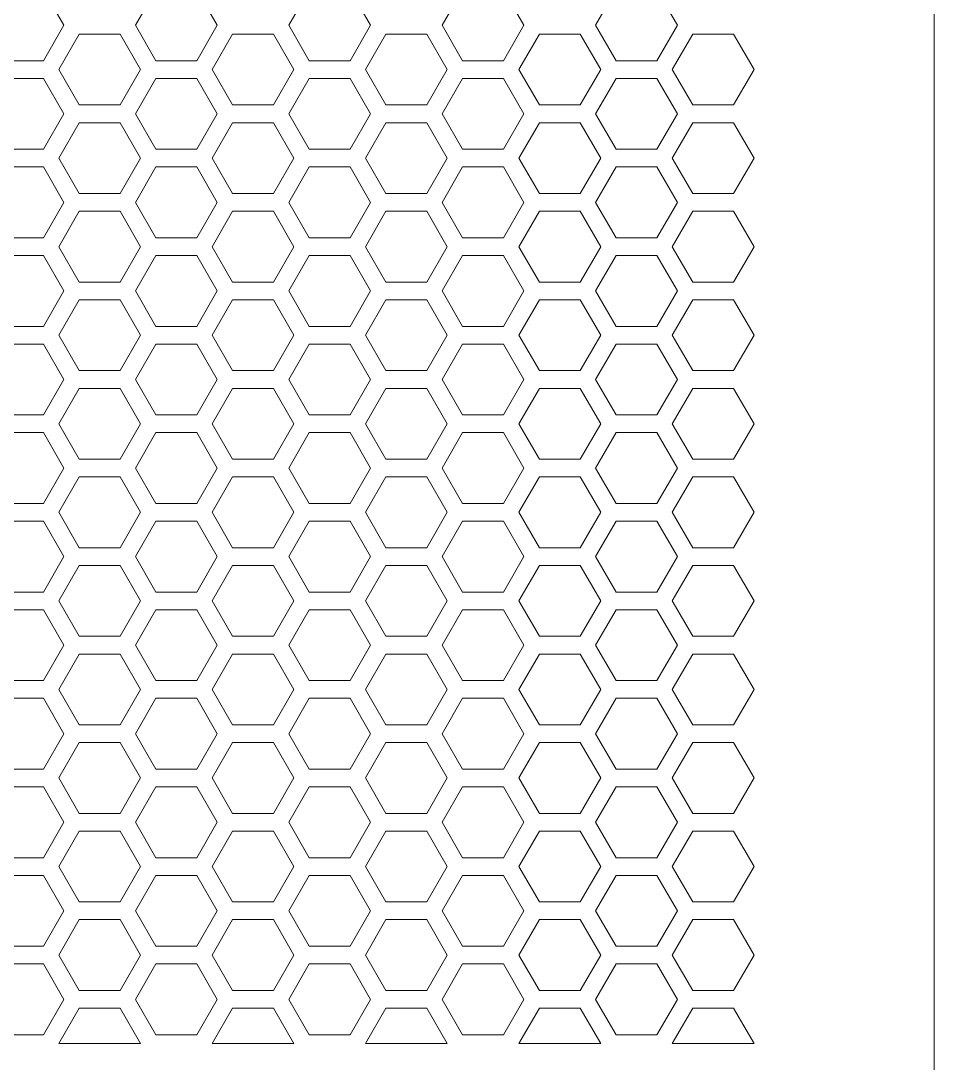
# Model space of a CAD drawing. Header units: millimetres. Extents: x 0 to 60, y -18 to 180.
# Drawn here: x 44.53 to 60, y 15.03 to 32.68 of the extents above; entities that cross this region are included whole.
import ezdxf

# ---------------------------------------------------------------- set-up
doc = ezdxf.new("R2010")
doc.units = ezdxf.units.MM
doc.layers.add('Visible (ANSI)', color=7, linetype='Continuous', lineweight=50)

msp = doc.modelspace()

# ---------------------------------------------------------------- linework, layer by layer
at = {"color": 0, "linetype": 'ByBlock', "lineweight": 5}
for p, q in [((60, 0), (60, 179.016)), ((60, 179), (60, 0)), ((60, 178.692), (60, 9.835)), ((60, 178.692), (60, 9.835)), ((60, 178.692), (60, 9.354)), ((60, 0), (60, 166.735))]:
    msp.add_line(p, q, dxfattribs=at)
at = {"lineweight": 5}
for p, q in [((60, 0), (60, 179)), ((60, 0), (60, 177.712)), ((60, 162), (60, 0)), ((45.171, 15.358), (46.557, 15.358)), ((47.769, 15.358), (49.155, 15.358)), ((50.367, 15.358), (51.753, 15.358)), ((52.965, 15.358), (54.351, 15.358)), ((55.563, 15.358), (56.949, 15.358))]:
    msp.add_line(p, q, dxfattribs=at)
at = {"color": 0, "lineweight": 5}
for p, q in [((45.258, 32.608), (44.912, 33.208)), ((46.817, 33.208), (46.47, 32.608)), ((47.856, 32.608), (47.51, 33.208)), ((49.415, 33.208), (49.068, 32.608)), ((50.454, 32.608), (50.108, 33.208)), ((52.013, 33.208), (51.666, 32.608)), ((53.052, 32.608), (52.706, 33.208)), ((54.611, 33.208), (54.264, 32.608)), ((55.65, 32.608), (55.304, 33.208)), ((44.912, 32.008), (45.258, 32.608)), ((46.47, 32.608), (46.817, 32.008)), ((47.51, 32.008), (47.856, 32.608)), ((49.068, 32.608), (49.415, 32.008)), ((50.108, 32.008), (50.454, 32.608)), ((51.666, 32.608), (52.013, 32.008)), ((52.706, 32.008), (53.052, 32.608)), ((54.264, 32.608), (54.611, 32.008)), ((55.304, 32.008), (55.65, 32.608)), ((45.518, 32.458), (45.171, 31.858)), ((46.211, 32.458), (45.518, 32.458)), ((46.557, 31.858), (46.211, 32.458)), ((48.116, 32.458), (47.769, 31.858)), ((48.809, 32.458), (48.116, 32.458)), ((49.155, 31.858), (48.809, 32.458)), ((50.714, 32.458), (50.367, 31.858)), ((51.407, 32.458), (50.714, 32.458)), ((51.753, 31.858), (51.407, 32.458)), ((53.312, 32.458), (52.965, 31.858)), ((54.005, 32.458), (53.312, 32.458)), ((54.351, 31.858), (54.005, 32.458)), ((55.91, 32.458), (55.563, 31.858)), ((56.603, 32.458), (55.91, 32.458)), ((56.949, 31.858), (56.603, 32.458)), ((44.219, 32.008), (44.912, 32.008)), ((46.817, 32.008), (47.51, 32.008)), ((49.415, 32.008), (50.108, 32.008)), ((52.013, 32.008), (52.706, 32.008)), ((54.611, 32.008), (55.304, 32.008)), ((45.171, 31.858), (45.518, 31.258)), ((46.211, 31.258), (46.557, 31.858)), ((47.769, 31.858), (48.116, 31.258)), ((48.809, 31.258), (49.155, 31.858)), ((50.367, 31.858), (50.714, 31.258)), ((51.407, 31.258), (51.753, 31.858)), ((52.965, 31.858), (53.312, 31.258)), ((54.005, 31.258), (54.351, 31.858)), ((55.563, 31.858), (55.91, 31.258)), ((56.603, 31.258), (56.949, 31.858)), ((44.912, 31.708), (44.219, 31.708)), ((45.258, 31.108), (44.912, 31.708)), ((46.817, 31.708), (46.47, 31.108)), ((47.51, 31.708), (46.817, 31.708)), ((47.856, 31.108), (47.51, 31.708)), ((49.415, 31.708), (49.068, 31.108)), ((50.108, 31.708), (49.415, 31.708)), ((50.454, 31.108), (50.108, 31.708)), ((52.013, 31.708), (51.666, 31.108)), ((52.706, 31.708), (52.013, 31.708)), ((53.052, 31.108), (52.706, 31.708)), ((54.611, 31.708), (54.264, 31.108)), ((55.304, 31.708), (54.611, 31.708)), ((55.65, 31.108), (55.304, 31.708)), ((45.518, 31.258), (46.211, 31.258)), ((48.116, 31.258), (48.809, 31.258)), ((50.714, 31.258), (51.407, 31.258)), ((53.312, 31.258), (54.005, 31.258)), ((55.91, 31.258), (56.603, 31.258)), ((44.912, 30.508), (45.258, 31.108)), ((46.47, 31.108), (46.817, 30.508)), ((47.51, 30.508), (47.856, 31.108)), ((49.068, 31.108), (49.415, 30.508)), ((50.108, 30.508), (50.454, 31.108)), ((51.666, 31.108), (52.013, 30.508)), ((52.706, 30.508), (53.052, 31.108)), ((54.264, 31.108), (54.611, 30.508)), ((55.304, 30.508), (55.65, 31.108)), ((45.518, 30.958), (45.171, 30.358)), ((46.211, 30.958), (45.518, 30.958)), ((46.557, 30.358), (46.211, 30.958)), ((48.116, 30.958), (47.769, 30.358)), ((48.809, 30.958), (48.116, 30.958)), ((49.155, 30.358), (48.809, 30.958)), ((50.714, 30.958), (50.367, 30.358)), ((51.407, 30.958), (50.714, 30.958)), ((51.753, 30.358), (51.407, 30.958)), ((53.312, 30.958), (52.965, 30.358)), ((54.005, 30.958), (53.312, 30.958)), ((54.351, 30.358), (54.005, 30.958)), ((55.91, 30.958), (55.563, 30.358)), ((56.603, 30.958), (55.91, 30.958)), ((56.949, 30.358), (56.603, 30.958)), ((44.219, 30.508), (44.912, 30.508)), ((46.817, 30.508), (47.51, 30.508)), ((49.415, 30.508), (50.108, 30.508)), ((52.013, 30.508), (52.706, 30.508)), ((54.611, 30.508), (55.304, 30.508)), ((44.912, 30.208), (44.219, 30.208)), ((45.258, 29.608), (44.912, 30.208)), ((45.171, 30.358), (45.518, 29.758)), ((46.211, 29.758), (46.557, 30.358)), ((46.817, 30.208), (46.47, 29.608)), ((47.51, 30.208), (46.817, 30.208)), ((47.856, 29.608), (47.51, 30.208)), ((47.769, 30.358), (48.116, 29.758)), ((48.809, 29.758), (49.155, 30.358)), ((49.415, 30.208), (49.068, 29.608)), ((50.108, 30.208), (49.415, 30.208)), ((50.454, 29.608), (50.108, 30.208)), ((50.367, 30.358), (50.714, 29.758)), ((51.407, 29.758), (51.753, 30.358)), ((52.013, 30.208), (51.666, 29.608)), ((52.706, 30.208), (52.013, 30.208)), ((53.052, 29.608), (52.706, 30.208)), ((52.965, 30.358), (53.312, 29.758)), ((54.005, 29.758), (54.351, 30.358)), ((54.611, 30.208), (54.264, 29.608)), ((55.304, 30.208), (54.611, 30.208)), ((55.65, 29.608), (55.304, 30.208)), ((55.563, 30.358), (55.91, 29.758)), ((56.603, 29.758), (56.949, 30.358)), ((45.518, 29.758), (46.211, 29.758)), ((48.116, 29.758), (48.809, 29.758)), ((50.714, 29.758), (51.407, 29.758)), ((53.312, 29.758), (54.005, 29.758)), ((55.91, 29.758), (56.603, 29.758)), ((44.912, 29.008), (45.258, 29.608)), ((46.47, 29.608), (46.817, 29.008)), ((47.51, 29.008), (47.856, 29.608)), ((49.068, 29.608), (49.415, 29.008)), ((50.108, 29.008), (50.454, 29.608)), ((51.666, 29.608), (52.013, 29.008)), ((52.706, 29.008), (53.052, 29.608)), ((54.264, 29.608), (54.611, 29.008)), ((55.304, 29.008), (55.65, 29.608)), ((45.518, 29.458), (45.171, 28.858)), ((46.211, 29.458), (45.518, 29.458)), ((46.557, 28.858), (46.211, 29.458)), ((48.116, 29.458), (47.769, 28.858)), ((48.809, 29.458), (48.116, 29.458)), ((49.155, 28.858), (48.809, 29.458)), ((50.714, 29.458), (50.367, 28.858)), ((51.407, 29.458), (50.714, 29.458)), ((51.753, 28.858), (51.407, 29.458)), ((53.312, 29.458), (52.965, 28.858)), ((54.005, 29.458), (53.312, 29.458)), ((54.351, 28.858), (54.005, 29.458)), ((55.91, 29.458), (55.563, 28.858)), ((56.603, 29.458), (55.91, 29.458)), ((56.949, 28.858), (56.603, 29.458)), ((44.219, 29.008), (44.912, 29.008)), ((46.817, 29.008), (47.51, 29.008)), ((49.415, 29.008), (50.108, 29.008)), ((52.013, 29.008), (52.706, 29.008)), ((54.611, 29.008), (55.304, 29.008)), ((45.171, 28.858), (45.518, 28.258)), ((46.211, 28.258), (46.557, 28.858)), ((47.769, 28.858), (48.116, 28.258)), ((48.809, 28.258), (49.155, 28.858)), ((50.367, 28.858), (50.714, 28.258)), ((51.407, 28.258), (51.753, 28.858)), ((52.965, 28.858), (53.312, 28.258)), ((54.005, 28.258), (54.351, 28.858)), ((55.563, 28.858), (55.91, 28.258)), ((56.603, 28.258), (56.949, 28.858)), ((44.912, 28.708), (44.219, 28.708)), ((45.258, 28.108), (44.912, 28.708)), ((46.817, 28.708), (46.47, 28.108)), ((47.51, 28.708), (46.817, 28.708)), ((47.856, 28.108), (47.51, 28.708)), ((49.415, 28.708), (49.068, 28.108)), ((50.108, 28.708), (49.415, 28.708)), ((50.454, 28.108), (50.108, 28.708)), ((52.013, 28.708), (51.666, 28.108)), ((52.706, 28.708), (52.013, 28.708)), ((53.052, 28.108), (52.706, 28.708)), ((54.611, 28.708), (54.264, 28.108)), ((55.304, 28.708), (54.611, 28.708)), ((55.65, 28.108), (55.304, 28.708)), ((45.518, 28.258), (46.211, 28.258)), ((48.116, 28.258), (48.809, 28.258)), ((50.714, 28.258), (51.407, 28.258)), ((53.312, 28.258), (54.005, 28.258)), ((55.91, 28.258), (56.603, 28.258)), ((44.912, 27.508), (45.258, 28.108)), ((46.47, 28.108), (46.817, 27.508)), ((47.51, 27.508), (47.856, 28.108)), ((49.068, 28.108), (49.415, 27.508)), ((50.108, 27.508), (50.454, 28.108)), ((51.666, 28.108), (52.013, 27.508)), ((52.706, 27.508), (53.052, 28.108)), ((54.264, 28.108), (54.611, 27.508)), ((55.304, 27.508), (55.65, 28.108)), ((45.518, 27.958), (45.171, 27.358)), ((46.211, 27.958), (45.518, 27.958)), ((46.557, 27.358), (46.211, 27.958)), ((48.116, 27.958), (47.769, 27.358)), ((48.809, 27.958), (48.116, 27.958)), ((49.155, 27.358), (48.809, 27.958)), ((50.714, 27.958), (50.367, 27.358)), ((51.407, 27.958), (50.714, 27.958)), ((51.753, 27.358), (51.407, 27.958)), ((53.312, 27.958), (52.965, 27.358)), ((54.005, 27.958), (53.312, 27.958)), ((54.351, 27.358), (54.005, 27.958)), ((55.91, 27.958), (55.563, 27.358)), ((56.603, 27.958), (55.91, 27.958)), ((56.949, 27.358), (56.603, 27.958)), ((44.219, 27.508), (44.912, 27.508)), ((46.817, 27.508), (47.51, 27.508)), ((49.415, 27.508), (50.108, 27.508)), ((52.013, 27.508), (52.706, 27.508)), ((54.611, 27.508), (55.304, 27.508)), ((44.912, 27.208), (44.219, 27.208)), ((45.258, 26.608), (44.912, 27.208)), ((45.171, 27.358), (45.518, 26.758)), ((46.211, 26.758), (46.557, 27.358)), ((46.817, 27.208), (46.47, 26.608)), ((47.51, 27.208), (46.817, 27.208)), ((47.856, 26.608), (47.51, 27.208)), ((47.769, 27.358), (48.116, 26.758)), ((48.809, 26.758), (49.155, 27.358)), ((49.415, 27.208), (49.068, 26.608)), ((50.108, 27.208), (49.415, 27.208)), ((50.454, 26.608), (50.108, 27.208)), ((50.367, 27.358), (50.714, 26.758)), ((51.407, 26.758), (51.753, 27.358)), ((52.013, 27.208), (51.666, 26.608)), ((52.706, 27.208), (52.013, 27.208)), ((53.052, 26.608), (52.706, 27.208)), ((52.965, 27.358), (53.312, 26.758)), ((54.005, 26.758), (54.351, 27.358)), ((54.611, 27.208), (54.264, 26.608)), ((55.304, 27.208), (54.611, 27.208)), ((55.65, 26.608), (55.304, 27.208)), ((55.563, 27.358), (55.91, 26.758)), ((56.603, 26.758), (56.949, 27.358)), ((45.518, 26.758), (46.211, 26.758)), ((48.116, 26.758), (48.809, 26.758)), ((50.714, 26.758), (51.407, 26.758)), ((53.312, 26.758), (54.005, 26.758)), ((55.91, 26.758), (56.603, 26.758)), ((44.912, 26.008), (45.258, 26.608)), ((46.47, 26.608), (46.817, 26.008)), ((47.51, 26.008), (47.856, 26.608)), ((49.068, 26.608), (49.415, 26.008)), ((50.108, 26.008), (50.454, 26.608)), ((51.666, 26.608), (52.013, 26.008)), ((52.706, 26.008), (53.052, 26.608)), ((54.264, 26.608), (54.611, 26.008)), ((55.304, 26.008), (55.65, 26.608)), ((45.518, 26.458), (45.171, 25.858)), ((46.211, 26.458), (45.518, 26.458)), ((46.557, 25.858), (46.211, 26.458)), ((48.116, 26.458), (47.769, 25.858)), ((48.809, 26.458), (48.116, 26.458)), ((49.155, 25.858), (48.809, 26.458)), ((50.714, 26.458), (50.367, 25.858)), ((51.407, 26.458), (50.714, 26.458)), ((51.753, 25.858), (51.407, 26.458)), ((53.312, 26.458), (52.965, 25.858)), ((54.005, 26.458), (53.312, 26.458)), ((54.351, 25.858), (54.005, 26.458)), ((55.91, 26.458), (55.563, 25.858)), ((56.603, 26.458), (55.91, 26.458)), ((56.949, 25.858), (56.603, 26.458)), ((44.219, 26.008), (44.912, 26.008)), ((46.817, 26.008), (47.51, 26.008)), ((49.415, 26.008), (50.108, 26.008)), ((52.013, 26.008), (52.706, 26.008)), ((54.611, 26.008), (55.304, 26.008)), ((45.171, 25.858), (45.518, 25.258)), ((46.211, 25.258), (46.557, 25.858)), ((47.769, 25.858), (48.116, 25.258)), ((48.809, 25.258), (49.155, 25.858)), ((50.367, 25.858), (50.714, 25.258)), ((51.407, 25.258), (51.753, 25.858)), ((52.965, 25.858), (53.312, 25.258)), ((54.005, 25.258), (54.351, 25.858)), ((55.563, 25.858), (55.91, 25.258)), ((56.603, 25.258), (56.949, 25.858)), ((44.912, 25.708), (44.219, 25.708)), ((45.258, 25.108), (44.912, 25.708)), ((46.817, 25.708), (46.47, 25.108)), ((47.51, 25.708), (46.817, 25.708)), ((47.856, 25.108), (47.51, 25.708)), ((49.415, 25.708), (49.068, 25.108)), ((50.108, 25.708), (49.415, 25.708)), ((50.454, 25.108), (50.108, 25.708)), ((52.013, 25.708), (51.666, 25.108)), ((52.706, 25.708), (52.013, 25.708)), ((53.052, 25.108), (52.706, 25.708)), ((54.611, 25.708), (54.264, 25.108)), ((55.304, 25.708), (54.611, 25.708)), ((55.65, 25.108), (55.304, 25.708)), ((45.518, 25.258), (46.211, 25.258)), ((48.116, 25.258), (48.809, 25.258)), ((50.714, 25.258), (51.407, 25.258)), ((53.312, 25.258), (54.005, 25.258)), ((55.91, 25.258), (56.603, 25.258)), ((44.912, 24.508), (45.258, 25.108)), ((46.47, 25.108), (46.817, 24.508)), ((47.51, 24.508), (47.856, 25.108)), ((49.068, 25.108), (49.415, 24.508)), ((50.108, 24.508), (50.454, 25.108)), ((51.666, 25.108), (52.013, 24.508)), ((52.706, 24.508), (53.052, 25.108)), ((54.264, 25.108), (54.611, 24.508)), ((55.304, 24.508), (55.65, 25.108)), ((45.518, 24.958), (45.171, 24.358)), ((46.211, 24.958), (45.518, 24.958)), ((46.557, 24.358), (46.211, 24.958)), ((48.116, 24.958), (47.769, 24.358)), ((48.809, 24.958), (48.116, 24.958)), ((49.155, 24.358), (48.809, 24.958)), ((50.714, 24.958), (50.367, 24.358)), ((51.407, 24.958), (50.714, 24.958)), ((51.753, 24.358), (51.407, 24.958)), ((53.312, 24.958), (52.965, 24.358)), ((54.005, 24.958), (53.312, 24.958)), ((54.351, 24.358), (54.005, 24.958)), ((55.91, 24.958), (55.563, 24.358)), ((56.603, 24.958), (55.91, 24.958)), ((56.949, 24.358), (56.603, 24.958)), ((44.219, 24.508), (44.912, 24.508)), ((46.817, 24.508), (47.51, 24.508)), ((49.415, 24.508), (50.108, 24.508)), ((52.013, 24.508), (52.706, 24.508)), ((54.611, 24.508), (55.304, 24.508)), ((44.912, 24.208), (44.219, 24.208)), ((45.258, 23.608), (44.912, 24.208)), ((45.171, 24.358), (45.518, 23.758)), ((46.211, 23.758), (46.557, 24.358)), ((46.817, 24.208), (46.47, 23.608)), ((47.51, 24.208), (46.817, 24.208)), ((47.856, 23.608), (47.51, 24.208)), ((47.769, 24.358), (48.116, 23.758)), ((48.809, 23.758), (49.155, 24.358)), ((49.415, 24.208), (49.068, 23.608)), ((50.108, 24.208), (49.415, 24.208)), ((50.454, 23.608), (50.108, 24.208)), ((50.367, 24.358), (50.714, 23.758)), ((51.407, 23.758), (51.753, 24.358)), ((52.013, 24.208), (51.666, 23.608)), ((52.706, 24.208), (52.013, 24.208)), ((53.052, 23.608), (52.706, 24.208)), ((52.965, 24.358), (53.312, 23.758)), ((54.005, 23.758), (54.351, 24.358)), ((54.611, 24.208), (54.264, 23.608)), ((55.304, 24.208), (54.611, 24.208)), ((55.65, 23.608), (55.304, 24.208)), ((55.563, 24.358), (55.91, 23.758)), ((56.603, 23.758), (56.949, 24.358)), ((45.518, 23.758), (46.211, 23.758)), ((48.116, 23.758), (48.809, 23.758)), ((50.714, 23.758), (51.407, 23.758)), ((53.312, 23.758), (54.005, 23.758)), ((55.91, 23.758), (56.603, 23.758)), ((44.912, 23.008), (45.258, 23.608)), ((46.47, 23.608), (46.817, 23.008)), ((47.51, 23.008), (47.856, 23.608)), ((49.068, 23.608), (49.415, 23.008)), ((50.108, 23.008), (50.454, 23.608)), ((51.666, 23.608), (52.013, 23.008)), ((52.706, 23.008), (53.052, 23.608)), ((54.264, 23.608), (54.611, 23.008)), ((55.304, 23.008), (55.65, 23.608)), ((45.518, 23.458), (45.171, 22.858)), ((46.211, 23.458), (45.518, 23.458)), ((46.557, 22.858), (46.211, 23.458)), ((48.116, 23.458), (47.769, 22.858)), ((48.809, 23.458), (48.116, 23.458)), ((49.155, 22.858), (48.809, 23.458)), ((50.714, 23.458), (50.367, 22.858)), ((51.407, 23.458), (50.714, 23.458)), ((51.753, 22.858), (51.407, 23.458)), ((53.312, 23.458), (52.965, 22.858)), ((54.005, 23.458), (53.312, 23.458)), ((54.351, 22.858), (54.005, 23.458)), ((55.91, 23.458), (55.563, 22.858)), ((56.603, 23.458), (55.91, 23.458)), ((56.949, 22.858), (56.603, 23.458)), ((44.219, 23.008), (44.912, 23.008)), ((46.817, 23.008), (47.51, 23.008)), ((49.415, 23.008), (50.108, 23.008)), ((52.013, 23.008), (52.706, 23.008)), ((54.611, 23.008), (55.304, 23.008)), ((45.171, 22.858), (45.518, 22.258)), ((46.211, 22.258), (46.557, 22.858)), ((47.769, 22.858), (48.116, 22.258)), ((48.809, 22.258), (49.155, 22.858)), ((50.367, 22.858), (50.714, 22.258)), ((51.407, 22.258), (51.753, 22.858)), ((52.965, 22.858), (53.312, 22.258)), ((54.005, 22.258), (54.351, 22.858)), ((55.563, 22.858), (55.91, 22.258)), ((56.603, 22.258), (56.949, 22.858)), ((44.912, 22.708), (44.219, 22.708)), ((45.258, 22.108), (44.912, 22.708)), ((46.817, 22.708), (46.47, 22.108)), ((47.51, 22.708), (46.817, 22.708)), ((47.856, 22.108), (47.51, 22.708)), ((49.415, 22.708), (49.068, 22.108)), ((50.108, 22.708), (49.415, 22.708)), ((50.454, 22.108), (50.108, 22.708)), ((52.013, 22.708), (51.666, 22.108)), ((52.706, 22.708), (52.013, 22.708)), ((53.052, 22.108), (52.706, 22.708)), ((54.611, 22.708), (54.264, 22.108)), ((55.304, 22.708), (54.611, 22.708)), ((55.65, 22.108), (55.304, 22.708)), ((45.518, 22.258), (46.211, 22.258)), ((48.116, 22.258), (48.809, 22.258)), ((50.714, 22.258), (51.407, 22.258)), ((53.312, 22.258), (54.005, 22.258)), ((55.91, 22.258), (56.603, 22.258)), ((44.912, 21.508), (45.258, 22.108)), ((46.47, 22.108), (46.817, 21.508)), ((47.51, 21.508), (47.856, 22.108)), ((49.068, 22.108), (49.415, 21.508)), ((50.108, 21.508), (50.454, 22.108)), ((51.666, 22.108), (52.013, 21.508)), ((52.706, 21.508), (53.052, 22.108)), ((54.264, 22.108), (54.611, 21.508)), ((55.304, 21.508), (55.65, 22.108)), ((45.518, 21.958), (45.171, 21.358)), ((46.211, 21.958), (45.518, 21.958)), ((46.557, 21.358), (46.211, 21.958)), ((48.116, 21.958), (47.769, 21.358)), ((48.809, 21.958), (48.116, 21.958)), ((49.155, 21.358), (48.809, 21.958)), ((50.714, 21.958), (50.367, 21.358)), ((51.407, 21.958), (50.714, 21.958)), ((51.753, 21.358), (51.407, 21.958)), ((53.312, 21.958), (52.965, 21.358)), ((54.005, 21.958), (53.312, 21.958)), ((54.351, 21.358), (54.005, 21.958)), ((55.91, 21.958), (55.563, 21.358)), ((56.603, 21.958), (55.91, 21.958)), ((56.949, 21.358), (56.603, 21.958)), ((44.219, 21.508), (44.912, 21.508)), ((46.817, 21.508), (47.51, 21.508)), ((49.415, 21.508), (50.108, 21.508)), ((52.013, 21.508), (52.706, 21.508)), ((54.611, 21.508), (55.304, 21.508)), ((44.912, 21.208), (44.219, 21.208)), ((45.258, 20.608), (44.912, 21.208)), ((45.171, 21.358), (45.518, 20.758)), ((46.211, 20.758), (46.557, 21.358)), ((46.817, 21.208), (46.47, 20.608)), ((47.51, 21.208), (46.817, 21.208)), ((47.856, 20.608), (47.51, 21.208)), ((47.769, 21.358), (48.116, 20.758)), ((48.809, 20.758), (49.155, 21.358)), ((49.415, 21.208), (49.068, 20.608)), ((50.108, 21.208), (49.415, 21.208)), ((50.454, 20.608), (50.108, 21.208)), ((50.367, 21.358), (50.714, 20.758)), ((51.407, 20.758), (51.753, 21.358)), ((52.013, 21.208), (51.666, 20.608)), ((52.706, 21.208), (52.013, 21.208)), ((53.052, 20.608), (52.706, 21.208)), ((52.965, 21.358), (53.312, 20.758)), ((54.005, 20.758), (54.351, 21.358)), ((54.611, 21.208), (54.264, 20.608)), ((55.304, 21.208), (54.611, 21.208)), ((55.65, 20.608), (55.304, 21.208)), ((55.563, 21.358), (55.91, 20.758)), ((56.603, 20.758), (56.949, 21.358)), ((45.518, 20.758), (46.211, 20.758)), ((48.116, 20.758), (48.809, 20.758)), ((50.714, 20.758), (51.407, 20.758)), ((53.312, 20.758), (54.005, 20.758)), ((55.91, 20.758), (56.603, 20.758)), ((44.912, 20.008), (45.258, 20.608)), ((46.47, 20.608), (46.817, 20.008)), ((47.51, 20.008), (47.856, 20.608)), ((49.068, 20.608), (49.415, 20.008)), ((50.108, 20.008), (50.454, 20.608)), ((51.666, 20.608), (52.013, 20.008)), ((52.706, 20.008), (53.052, 20.608)), ((54.264, 20.608), (54.611, 20.008)), ((55.304, 20.008), (55.65, 20.608)), ((45.518, 20.458), (45.171, 19.858)), ((46.211, 20.458), (45.518, 20.458)), ((46.557, 19.858), (46.211, 20.458)), ((48.116, 20.458), (47.769, 19.858)), ((48.809, 20.458), (48.116, 20.458)), ((49.155, 19.858), (48.809, 20.458)), ((50.714, 20.458), (50.367, 19.858)), ((51.407, 20.458), (50.714, 20.458)), ((51.753, 19.858), (51.407, 20.458)), ((53.312, 20.458), (52.965, 19.858)), ((54.005, 20.458), (53.312, 20.458)), ((54.351, 19.858), (54.005, 20.458)), ((55.91, 20.458), (55.563, 19.858)), ((56.603, 20.458), (55.91, 20.458)), ((56.949, 19.858), (56.603, 20.458)), ((44.219, 20.008), (44.912, 20.008)), ((46.817, 20.008), (47.51, 20.008)), ((49.415, 20.008), (50.108, 20.008)), ((52.013, 20.008), (52.706, 20.008)), ((54.611, 20.008), (55.304, 20.008)), ((45.171, 19.858), (45.518, 19.258)), ((46.211, 19.258), (46.557, 19.858)), ((47.769, 19.858), (48.116, 19.258)), ((48.809, 19.258), (49.155, 19.858)), ((50.367, 19.858), (50.714, 19.258)), ((51.407, 19.258), (51.753, 19.858)), ((52.965, 19.858), (53.312, 19.258)), ((54.005, 19.258), (54.351, 19.858)), ((55.563, 19.858), (55.91, 19.258)), ((56.603, 19.258), (56.949, 19.858)), ((44.912, 19.708), (44.219, 19.708)), ((45.258, 19.108), (44.912, 19.708)), ((46.817, 19.708), (46.47, 19.108)), ((47.51, 19.708), (46.817, 19.708)), ((47.856, 19.108), (47.51, 19.708)), ((49.415, 19.708), (49.068, 19.108)), ((50.108, 19.708), (49.415, 19.708)), ((50.454, 19.108), (50.108, 19.708)), ((52.013, 19.708), (51.666, 19.108)), ((52.706, 19.708), (52.013, 19.708)), ((53.052, 19.108), (52.706, 19.708)), ((54.611, 19.708), (54.264, 19.108)), ((55.304, 19.708), (54.611, 19.708)), ((55.65, 19.108), (55.304, 19.708)), ((45.518, 19.258), (46.211, 19.258)), ((48.116, 19.258), (48.809, 19.258)), ((50.714, 19.258), (51.407, 19.258)), ((53.312, 19.258), (54.005, 19.258)), ((55.91, 19.258), (56.603, 19.258)), ((44.912, 18.508), (45.258, 19.108)), ((46.47, 19.108), (46.817, 18.508)), ((47.51, 18.508), (47.856, 19.108)), ((49.068, 19.108), (49.415, 18.508)), ((50.108, 18.508), (50.454, 19.108)), ((51.666, 19.108), (52.013, 18.508)), ((52.706, 18.508), (53.052, 19.108)), ((54.264, 19.108), (54.611, 18.508)), ((55.304, 18.508), (55.65, 19.108)), ((45.518, 18.958), (45.171, 18.358)), ((46.211, 18.958), (45.518, 18.958)), ((46.557, 18.358), (46.211, 18.958)), ((48.116, 18.958), (47.769, 18.358)), ((48.809, 18.958), (48.116, 18.958)), ((49.155, 18.358), (48.809, 18.958)), ((50.714, 18.958), (50.367, 18.358)), ((51.407, 18.958), (50.714, 18.958)), ((51.753, 18.358), (51.407, 18.958)), ((53.312, 18.958), (52.965, 18.358)), ((54.005, 18.958), (53.312, 18.958)), ((54.351, 18.358), (54.005, 18.958)), ((55.91, 18.958), (55.563, 18.358)), ((56.603, 18.958), (55.91, 18.958)), ((56.949, 18.358), (56.603, 18.958)), ((44.219, 18.508), (44.912, 18.508)), ((46.817, 18.508), (47.51, 18.508)), ((49.415, 18.508), (50.108, 18.508)), ((52.013, 18.508), (52.706, 18.508)), ((54.611, 18.508), (55.304, 18.508)), ((44.912, 18.208), (44.219, 18.208)), ((45.258, 17.608), (44.912, 18.208)), ((45.171, 18.358), (45.518, 17.758)), ((46.211, 17.758), (46.557, 18.358)), ((46.817, 18.208), (46.47, 17.608)), ((47.51, 18.208), (46.817, 18.208)), ((47.856, 17.608), (47.51, 18.208)), ((47.769, 18.358), (48.116, 17.758)), ((48.809, 17.758), (49.155, 18.358)), ((49.415, 18.208), (49.068, 17.608)), ((50.108, 18.208), (49.415, 18.208)), ((50.454, 17.608), (50.108, 18.208)), ((50.367, 18.358), (50.714, 17.758)), ((51.407, 17.758), (51.753, 18.358)), ((52.013, 18.208), (51.666, 17.608)), ((52.706, 18.208), (52.013, 18.208)), ((53.052, 17.608), (52.706, 18.208)), ((52.965, 18.358), (53.312, 17.758)), ((54.005, 17.758), (54.351, 18.358)), ((54.611, 18.208), (54.264, 17.608)), ((55.304, 18.208), (54.611, 18.208)), ((55.65, 17.608), (55.304, 18.208)), ((55.563, 18.358), (55.91, 17.758)), ((56.603, 17.758), (56.949, 18.358)), ((45.518, 17.758), (46.211, 17.758)), ((48.116, 17.758), (48.809, 17.758)), ((50.714, 17.758), (51.407, 17.758)), ((53.312, 17.758), (54.005, 17.758)), ((55.91, 17.758), (56.603, 17.758)), ((44.912, 17.008), (45.258, 17.608)), ((46.47, 17.608), (46.817, 17.008)), ((47.51, 17.008), (47.856, 17.608)), ((49.068, 17.608), (49.415, 17.008)), ((50.108, 17.008), (50.454, 17.608)), ((51.666, 17.608), (52.013, 17.008)), ((52.706, 17.008), (53.052, 17.608)), ((54.264, 17.608), (54.611, 17.008)), ((55.304, 17.008), (55.65, 17.608)), ((45.518, 17.458), (45.171, 16.858)), ((46.211, 17.458), (45.518, 17.458)), ((46.557, 16.858), (46.211, 17.458)), ((48.116, 17.458), (47.769, 16.858)), ((48.809, 17.458), (48.116, 17.458)), ((49.155, 16.858), (48.809, 17.458)), ((50.714, 17.458), (50.367, 16.858)), ((51.407, 17.458), (50.714, 17.458)), ((51.753, 16.858), (51.407, 17.458)), ((53.312, 17.458), (52.965, 16.858)), ((54.005, 17.458), (53.312, 17.458)), ((54.351, 16.858), (54.005, 17.458)), ((55.91, 17.458), (55.563, 16.858)), ((56.603, 17.458), (55.91, 17.458)), ((56.949, 16.858), (56.603, 17.458)), ((44.219, 17.008), (44.912, 17.008)), ((46.817, 17.008), (47.51, 17.008)), ((49.415, 17.008), (50.108, 17.008)), ((52.013, 17.008), (52.706, 17.008)), ((54.611, 17.008), (55.304, 17.008)), ((45.171, 16.858), (45.518, 16.258)), ((46.211, 16.258), (46.557, 16.858)), ((47.769, 16.858), (48.116, 16.258)), ((48.809, 16.258), (49.155, 16.858)), ((50.367, 16.858), (50.714, 16.258)), ((51.407, 16.258), (51.753, 16.858)), ((52.965, 16.858), (53.312, 16.258)), ((54.005, 16.258), (54.351, 16.858)), ((55.563, 16.858), (55.91, 16.258)), ((56.603, 16.258), (56.949, 16.858)), ((44.912, 16.708), (44.219, 16.708)), ((45.258, 16.108), (44.912, 16.708)), ((46.817, 16.708), (46.47, 16.108)), ((47.51, 16.708), (46.817, 16.708)), ((47.856, 16.108), (47.51, 16.708)), ((49.415, 16.708), (49.068, 16.108)), ((50.108, 16.708), (49.415, 16.708)), ((50.454, 16.108), (50.108, 16.708)), ((52.013, 16.708), (51.666, 16.108)), ((52.706, 16.708), (52.013, 16.708)), ((53.052, 16.108), (52.706, 16.708)), ((54.611, 16.708), (54.264, 16.108)), ((55.304, 16.708), (54.611, 16.708)), ((55.65, 16.108), (55.304, 16.708)), ((45.518, 16.258), (46.211, 16.258)), ((48.116, 16.258), (48.809, 16.258)), ((50.714, 16.258), (51.407, 16.258)), ((53.312, 16.258), (54.005, 16.258)), ((55.91, 16.258), (56.603, 16.258)), ((44.912, 15.508), (45.258, 16.108)), ((46.47, 16.108), (46.817, 15.508)), ((47.51, 15.508), (47.856, 16.108)), ((49.068, 16.108), (49.415, 15.508)), ((50.108, 15.508), (50.454, 16.108)), ((51.666, 16.108), (52.013, 15.508)), ((52.706, 15.508), (53.052, 16.108)), ((54.264, 16.108), (54.611, 15.508)), ((55.304, 15.508), (55.65, 16.108)), ((45.518, 15.958), (45.171, 15.358)), ((46.211, 15.958), (45.518, 15.958)), ((46.557, 15.358), (46.211, 15.958)), ((48.116, 15.958), (47.769, 15.358)), ((48.809, 15.958), (48.116, 15.958)), ((49.155, 15.358), (48.809, 15.958)), ((50.714, 15.958), (50.367, 15.358)), ((51.407, 15.958), (50.714, 15.958)), ((51.753, 15.358), (51.407, 15.958)), ((53.312, 15.958), (52.965, 15.358)), ((54.005, 15.958), (53.312, 15.958)), ((54.351, 15.358), (54.005, 15.958)), ((55.91, 15.958), (55.563, 15.358)), ((56.603, 15.958), (55.91, 15.958)), ((56.949, 15.358), (56.603, 15.958)), ((44.219, 15.508), (44.912, 15.508)), ((46.817, 15.508), (47.51, 15.508)), ((49.415, 15.508), (50.108, 15.508)), ((52.013, 15.508), (52.706, 15.508)), ((54.611, 15.508), (55.304, 15.508))]:
    msp.add_line(p, q, dxfattribs=at)
at = {"layer": 'Visible (ANSI)', "lineweight": 5}
msp.add_line((60, 0.267), (60, 179), dxfattribs=at)

doc.saveas('drawing.dxf')
